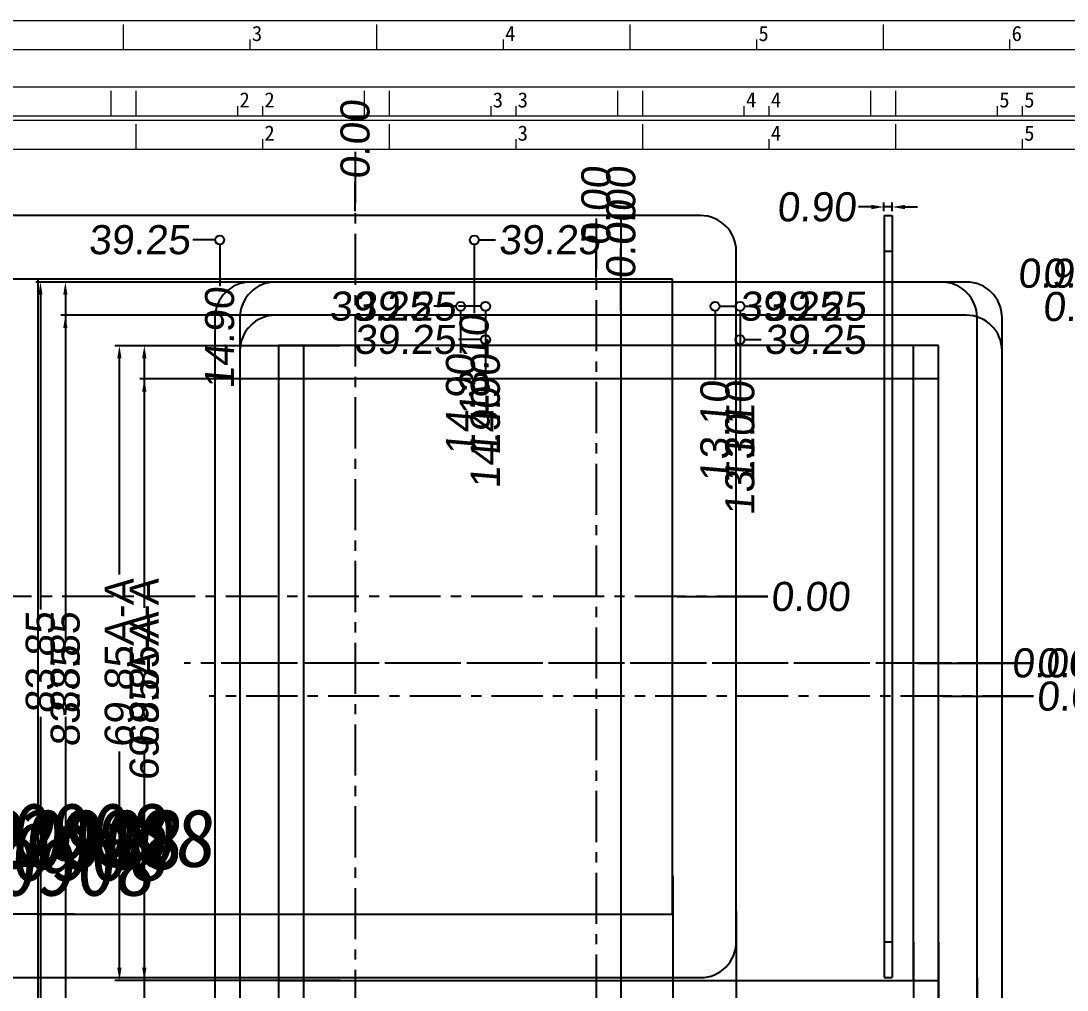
# Model space of a CAD drawing. Extents: x -144 to 4730, y -3845 to 502.
# Drawn here: x -9 to 106.1, y -225 to -118.4 of the extents above; entities that cross this region are included whole.
import ezdxf

# ---------------------------------------------------------------- set-up
doc = ezdxf.new("R2010")
doc.units = 0
doc.header["$LTSCALE"] = 15
doc.header["$MEASUREMENT"] = 0
doc.linetypes.add('CENTER', pattern=[0.6, 0.375, -0.075, 0.075, -0.075])
doc.layers.get('0').update_dxf_attribs({"linetype": 'CONTINUOUS'})
doc.layers.get('Defpoints').update_dxf_attribs({"linetype": 'CONTINUOUS'})
doc.layers.add('02___PRT_ALL_AXES', color=7, linetype='CONTINUOUS')
doc.layers.add('轮廊线', color=7, linetype='CONTINUOUS', lineweight=13)
doc.styles.get("Standard").update_dxf_attribs({"font": 'txt', "width": 0.8})
doc.styles.add('标准', font='arial.ttf', dxfattribs={"oblique": 5})
doc.dimstyles.new('MSTD', dxfattribs={"dimtxt": 3.2, "dimasz": 1.4, "dimexe": 0.5, "dimexo": 0.5, "dimgap": 0.5, "dimtad": 0, "dimzin": 1, "dimdsep": 46, "dimtxsty": '标准', "dimcen": 0, "dimclrd": 5, "dimclre": 5, "dimclrt": 3, "dimadec": 1, "dimazin": 2, "dimtfac": 0.5, "dimtmove": 0, "dimatfit": 3, "dimfxl": 0, "dimlwd": -1, "dimarcsym": 0})

# ---------------------------------------------------------------- blocks, each defined once
blk = doc.blocks.new('A4h')
at = {"layer": '轮廊线', "color": 7, "lineweight": 13}
for p, q in [((0, 175.72), (-257.52, 175.72)), ((-223.31, 172.01), (-223.31, 175.26)), ((-190.8, 172.01), (-190.8, 175.26)), ((-158.28, 172.01), (-158.28, 175.26)), ((-125.77, 172.01), (-125.77, 175.26)), ((-93.25, 172.01), (-93.25, 175.26)), ((-207.06, 172.01), (-207.06, 173.31)), ((-174.54, 172.01), (-174.54, 173.31)), ((-142.03, 172.01), (-142.03, 173.31)), ((-109.51, 172.01), (-109.51, 173.31)), ((-77, 172.01), (-77, 173.31)), ((-4.81, 172.01), (-252.81, 172.01))]:
    blk.add_line(p, q, dxfattribs=at)
at = {"layer": '轮廊线', "color": 7}
for s, p in [('2', (-206.85, 173.13)), ('3', (-174.33, 173.13)), ('4', (-141.82, 173.13)), ('5', (-109.3, 173.13)), ('6', (-76.79, 173.13))]:
    blk.add_text(s, height=1.95, dxfattribs=at).set_placement(p)
blk = doc.blocks.new('*D242')
at = {"color": 5}
for p, q in [((84.51, -138.84), (83.11, -138.84)), ((86.81, -138.84), (85.91, -138.84)), ((88.21, -138.84), (89.61, -138.84))]:
    blk.add_line(p, q, dxfattribs=at)
at = {"color": 5, "lineweight": -2}
for p, q in [((85.91, -139.29), (85.91, -138.34)), ((86.81, -139.29), (86.81, -138.34))]:
    blk.add_line(p, q, dxfattribs=at)
at = {"color": 5}
for points in [[(84.51, -138.61), (84.51, -139.08), (85.91, -138.84)], [(88.21, -139.08), (88.21, -138.61), (86.81, -138.84)]]:
    blk.add_solid(points, dxfattribs=at)
at = {"layer": 'Defpoints', "color": 0, "lineweight": -3}
for p in [(85.91, -138.84), (85.91, -139.79), (86.81, -139.79)]:
    blk.add_point(p, dxfattribs=at)
at = {"color": 3, "lineweight": -2, "insert": (78.46, -138.84), "char_height": 3.2, "attachment_point": 5, "style": '标准'}
blk.add_mtext('0.90', dxfattribs=at)
blk = doc.blocks.new('*D243')
at = {"color": 5, "lineweight": -2}
blk.add_line((27.73, -139.29), (27.73, -136.1), dxfattribs=at)
at = {"layer": 'Defpoints', "color": 0, "lineweight": -3}
for p in [(27.73, -136.1), (27.73, -139.79), (27.73, -181.71)]:
    blk.add_point(p, dxfattribs=at)
at = {"color": 3, "lineweight": -2, "insert": (27.73, -131.45), "char_height": 3.2, "attachment_point": 5, "rotation": 90, "style": '标准'}
blk.add_mtext('0.00', dxfattribs=at)
blk = doc.blocks.new('*D244')
at = {"color": 5, "lineweight": -2}
blk.add_line((12.83, -142.96), (12.83, -147.56), dxfattribs=at)
at = {"layer": 'Defpoints', "color": 0, "lineweight": -3}
for p in [(12.83, -142.46), (12.83, -147.56), (27.73, -181.71)]:
    blk.add_point(p, dxfattribs=at)
at = {"color": 3, "lineweight": -2, "insert": (12.83, -153.3), "char_height": 3.2, "attachment_point": 5, "rotation": 90, "style": '标准'}
blk.add_mtext('14.90', dxfattribs=at)
blk = doc.blocks.new('*D245')
at = {"color": 5, "lineweight": -2}
blk.add_line((40.83, -142.96), (40.83, -150.53), dxfattribs=at)
at = {"layer": 'Defpoints', "color": 0, "lineweight": -3}
for p in [(40.83, -142.46), (40.83, -150.53), (27.73, -181.71)]:
    blk.add_point(p, dxfattribs=at)
at = {"color": 3, "lineweight": -2, "insert": (40.83, -156.28), "char_height": 3.2, "attachment_point": 5, "rotation": 90, "style": '标准'}
blk.add_mtext('13.10', dxfattribs=at)
blk = doc.blocks.new('*D246')
at = {"color": 5, "lineweight": -2}
blk.add_line((41.33, -142.46), (43.17, -142.46), dxfattribs=at)
at = {"layer": 'Defpoints', "color": 0, "lineweight": -3}
for p in [(40.83, -142.46), (43.17, -142.46), (27.73, -181.71)]:
    blk.add_point(p, dxfattribs=at)
at = {"color": 3, "lineweight": -2, "insert": (49.08, -142.46), "char_height": 3.2, "attachment_point": 5, "style": '标准'}
blk.add_mtext('39.25', dxfattribs=at)
blk = doc.blocks.new('*D247')
at = {"color": 5, "lineweight": -2}
blk.add_line((12.33, -142.46), (9.87, -142.46), dxfattribs=at)
at = {"layer": 'Defpoints', "color": 0, "lineweight": -3}
for p in [(9.87, -142.46), (12.83, -142.46), (27.73, -181.71)]:
    blk.add_point(p, dxfattribs=at)
at = {"color": 3, "lineweight": -2, "insert": (3.96, -142.46), "char_height": 3.2, "attachment_point": 5, "style": '标准'}
blk.add_mtext('39.25', dxfattribs=at)
blk = doc.blocks.new('*D248')
at = {"color": 5, "lineweight": -2}
for p, q in [((-14.19, -216.33), (-14.19, -245.74)), ((69.66, -216.33), (69.66, -245.74))]:
    blk.add_line(p, q, dxfattribs=at)
at = {"color": 5}
for p, q in [((-12.79, -245.24), (21.82, -245.24)), ((33.64, -245.24), (68.26, -245.24))]:
    blk.add_line(p, q, dxfattribs=at)
for points in [[(-12.79, -245.47), (-12.79, -245), (-14.19, -245.24)], [(68.26, -245), (68.26, -245.47), (69.66, -245.24)]]:
    blk.add_solid(points, dxfattribs=at)
at = {"layer": 'Defpoints', "color": 0, "lineweight": -3}
for p in [(-14.19, -215.83), (69.66, -215.83), (69.66, -245.24)]:
    blk.add_point(p, dxfattribs=at)
at = {"color": 3, "lineweight": -2, "insert": (27.73, -245.24), "char_height": 3.2, "attachment_point": 5, "style": '标准'}
blk.add_mtext('83.85', dxfattribs=at)
blk = doc.blocks.new('*D249')
at = {"color": 5, "lineweight": -2}
for p, q in [((62.66, -212.43), (62.66, -233.27)), ((-7.19, -214.77), (-7.19, -233.27))]:
    blk.add_line(p, q, dxfattribs=at)
at = {"color": 5}
for p, q in [((-5.79, -232.77), (17.99, -232.77)), ((37.47, -232.77), (61.26, -232.77))]:
    blk.add_line(p, q, dxfattribs=at)
for points in [[(-5.79, -233), (-5.79, -232.54), (-7.19, -232.77)], [(61.26, -232.54), (61.26, -233), (62.66, -232.77)]]:
    blk.add_solid(points, dxfattribs=at)
at = {"layer": 'Defpoints', "color": 0, "lineweight": -3}
for p in [(62.66, -211.93), (-7.19, -214.27), (62.66, -232.77)]:
    blk.add_point(p, dxfattribs=at)
at = {"color": 3, "lineweight": -2, "insert": (27.73, -232.77), "char_height": 3.2, "attachment_point": 5, "style": '标准'}
blk.add_mtext('69.85A-A', dxfattribs=at)
blk = doc.blocks.new('*D250')
at = {"color": 5, "lineweight": -2}
for p, q in [((-3.15, -146.79), (-25.21, -146.79)), ((-3.15, -216.64), (-25.21, -216.64))]:
    blk.add_line(p, q, dxfattribs=at)
at = {"color": 5}
for p, q in [((-24.71, -171.97), (-24.71, -148.19)), ((-24.71, -215.24), (-24.71, -191.45))]:
    blk.add_line(p, q, dxfattribs=at)
for points in [[(-24.95, -148.19), (-24.48, -148.19), (-24.71, -146.79)], [(-24.48, -215.24), (-24.95, -215.24), (-24.71, -216.64)]]:
    blk.add_solid(points, dxfattribs=at)
at = {"layer": 'Defpoints', "color": 0, "lineweight": -3}
for p in [(-24.71, -146.79), (-2.65, -146.79), (-2.65, -216.64)]:
    blk.add_point(p, dxfattribs=at)
at = {"color": 3, "lineweight": -2, "insert": (-24.71, -181.71), "char_height": 3.2, "attachment_point": 5, "rotation": 90, "style": '标准'}
blk.add_mtext('69.85A-A', dxfattribs=at)
blk = doc.blocks.new('*D251')
at = {"color": 5, "lineweight": -2}
for p, q in [((-5.1, -139.79), (-33.9, -139.79)), ((-5.1, -223.64), (-33.9, -223.64))]:
    blk.add_line(p, q, dxfattribs=at)
at = {"color": 5}
for p, q in [((-33.4, -141.19), (-33.4, -175.8)), ((-33.4, -187.62), (-33.4, -222.24))]:
    blk.add_line(p, q, dxfattribs=at)
for points in [[(-33.63, -141.19), (-33.16, -141.19), (-33.4, -139.79)], [(-33.16, -222.24), (-33.63, -222.24), (-33.4, -223.64)]]:
    blk.add_solid(points, dxfattribs=at)
at = {"layer": 'Defpoints', "color": 0, "lineweight": -3}
for p in [(-4.6, -139.79), (-33.4, -223.64), (-4.6, -223.64)]:
    blk.add_point(p, dxfattribs=at)
at = {"color": 3, "lineweight": -2, "insert": (-33.4, -181.71), "char_height": 3.2, "attachment_point": 5, "rotation": 90, "style": '标准'}
blk.add_mtext('83.85', dxfattribs=at)
blk = doc.blocks.new('*D252')
at = {"color": 5, "lineweight": -2}
blk.add_line((63.16, -181.71), (73.13, -181.71), dxfattribs=at)
at = {"layer": 'Defpoints', "color": 0, "lineweight": -3}
for p in [(27.73, -181.71), (62.66, -181.71), (73.13, -181.71)]:
    blk.add_point(p, dxfattribs=at)
at = {"color": 3, "lineweight": -2, "insert": (77.78, -181.71), "char_height": 3.2, "attachment_point": 5, "style": '标准'}
blk.add_mtext('0.00', dxfattribs=at)
blk = doc.blocks.new('*D265')
at = {"color": 5, "lineweight": -2}
for p, q in [((115.15, -150.25), (115.15, -149.31)), ((116.05, -150.25), (116.05, -149.31))]:
    blk.add_line(p, q, dxfattribs=at)
at = {"color": 5}
for p, q in [((113.75, -149.81), (112.35, -149.81)), ((116.05, -149.81), (115.15, -149.81)), ((117.45, -149.81), (118.85, -149.81))]:
    blk.add_line(p, q, dxfattribs=at)
for points in [[(113.75, -149.58), (113.75, -150.04), (115.15, -149.81)], [(117.45, -150.04), (117.45, -149.58), (116.05, -149.81)]]:
    blk.add_solid(points, dxfattribs=at)
at = {"layer": 'Defpoints', "color": 0, "lineweight": -3}
for p in [(115.15, -149.81), (115.15, -150.75), (116.05, -150.75)]:
    blk.add_point(p, dxfattribs=at)
at = {"color": 3, "lineweight": -2, "insert": (107.7, -149.81), "char_height": 3.2, "attachment_point": 5, "style": '标准'}
blk.add_mtext('0.90', dxfattribs=at)
blk = doc.blocks.new('*D266')
at = {"color": 5, "lineweight": -2}
blk.add_line((56.97, -150.25), (56.97, -147.07), dxfattribs=at)
at = {"layer": 'Defpoints', "color": 0, "lineweight": -3}
for p in [(56.97, -147.07), (56.97, -150.75), (56.97, -192.68)]:
    blk.add_point(p, dxfattribs=at)
at = {"color": 3, "lineweight": -2, "insert": (56.97, -142.42), "char_height": 3.2, "attachment_point": 5, "rotation": 90, "style": '标准'}
blk.add_mtext('0.00', dxfattribs=at)
blk = doc.blocks.new('*D267')
at = {"color": 5, "lineweight": -2}
blk.add_line((42.07, -153.93), (42.07, -158.53), dxfattribs=at)
at = {"layer": 'Defpoints', "color": 0, "lineweight": -3}
for p in [(42.07, -153.43), (42.07, -158.53), (56.97, -192.68)]:
    blk.add_point(p, dxfattribs=at)
at = {"color": 3, "lineweight": -2, "insert": (42.07, -164.27), "char_height": 3.2, "attachment_point": 5, "rotation": 90, "style": '标准'}
blk.add_mtext('14.90', dxfattribs=at)
blk = doc.blocks.new('*D268')
at = {"color": 5, "lineweight": -2}
blk.add_line((70.07, -153.93), (70.07, -161.5), dxfattribs=at)
at = {"layer": 'Defpoints', "color": 0, "lineweight": -3}
for p in [(70.07, -153.43), (70.07, -161.5), (56.97, -192.68)]:
    blk.add_point(p, dxfattribs=at)
at = {"color": 3, "lineweight": -2, "insert": (70.07, -167.24), "char_height": 3.2, "attachment_point": 5, "rotation": 90, "style": '标准'}
blk.add_mtext('13.10', dxfattribs=at)
blk = doc.blocks.new('*D269')
at = {"color": 5, "lineweight": -2}
blk.add_line((70.57, -153.43), (72.41, -153.43), dxfattribs=at)
at = {"layer": 'Defpoints', "color": 0, "lineweight": -3}
for p in [(70.07, -153.43), (72.41, -153.43), (56.97, -192.68)]:
    blk.add_point(p, dxfattribs=at)
at = {"color": 3, "lineweight": -2, "insert": (78.32, -153.43), "char_height": 3.2, "attachment_point": 5, "style": '标准'}
blk.add_mtext('39.25', dxfattribs=at)
blk = doc.blocks.new('*D270')
at = {"color": 5, "lineweight": -2}
blk.add_line((41.57, -153.43), (39.11, -153.43), dxfattribs=at)
at = {"layer": 'Defpoints', "color": 0, "lineweight": -3}
for p in [(39.11, -153.43), (42.07, -153.43), (56.97, -192.68)]:
    blk.add_point(p, dxfattribs=at)
at = {"color": 3, "lineweight": -2, "insert": (33.2, -153.43), "char_height": 3.2, "attachment_point": 5, "style": '标准'}
blk.add_mtext('39.25', dxfattribs=at)
blk = doc.blocks.new('*D272')
at = {"color": 5, "lineweight": -2}
for p, q in [((91.89, -223.4), (91.89, -244.24)), ((22.04, -225.73), (22.04, -244.24))]:
    blk.add_line(p, q, dxfattribs=at)
at = {"color": 5}
for p, q in [((23.44, -243.74), (47.23, -243.74)), ((66.71, -243.74), (90.49, -243.74))]:
    blk.add_line(p, q, dxfattribs=at)
for points in [[(23.44, -243.97), (23.44, -243.5), (22.04, -243.74)], [(90.49, -243.5), (90.49, -243.97), (91.89, -243.74)]]:
    blk.add_solid(points, dxfattribs=at)
at = {"layer": 'Defpoints', "color": 0, "lineweight": -3}
for p in [(91.89, -222.9), (22.04, -225.23), (91.89, -243.74)]:
    blk.add_point(p, dxfattribs=at)
at = {"color": 3, "lineweight": -2, "insert": (56.97, -243.74), "char_height": 3.2, "attachment_point": 5, "style": '标准'}
blk.add_mtext('69.85A-A', dxfattribs=at)
blk = doc.blocks.new('*D273')
at = {"color": 5, "lineweight": -2}
for p, q in [((26.09, -157.75), (4.03, -157.75)), ((26.09, -227.6), (4.03, -227.6))]:
    blk.add_line(p, q, dxfattribs=at)
at = {"color": 5}
for p, q in [((4.53, -182.94), (4.53, -159.15)), ((4.53, -226.2), (4.53, -202.41))]:
    blk.add_line(p, q, dxfattribs=at)
for points in [[(4.29, -159.15), (4.76, -159.15), (4.53, -157.75)], [(4.76, -226.2), (4.29, -226.2), (4.53, -227.6)]]:
    blk.add_solid(points, dxfattribs=at)
at = {"layer": 'Defpoints', "color": 0, "lineweight": -3}
for p in [(4.53, -157.75), (26.59, -157.75), (26.59, -227.6)]:
    blk.add_point(p, dxfattribs=at)
at = {"color": 3, "lineweight": -2, "insert": (4.53, -192.68), "char_height": 3.2, "attachment_point": 5, "rotation": 90, "style": '标准'}
blk.add_mtext('69.85A-A', dxfattribs=at)
blk = doc.blocks.new('*D274')
at = {"color": 5, "lineweight": -2}
for p, q in [((24.14, -150.75), (-4.66, -150.75)), ((24.14, -234.6), (-4.66, -234.6))]:
    blk.add_line(p, q, dxfattribs=at)
at = {"color": 5}
for p, q in [((-4.16, -152.15), (-4.16, -186.76)), ((-4.16, -198.59), (-4.16, -233.2))]:
    blk.add_line(p, q, dxfattribs=at)
for points in [[(-4.39, -152.15), (-3.93, -152.15), (-4.16, -150.75)], [(-3.93, -233.2), (-4.39, -233.2), (-4.16, -234.6)]]:
    blk.add_solid(points, dxfattribs=at)
at = {"layer": 'Defpoints', "color": 0, "lineweight": -3}
for p in [(24.64, -150.75), (-4.16, -234.6), (24.64, -234.6)]:
    blk.add_point(p, dxfattribs=at)
at = {"color": 3, "lineweight": -2, "insert": (-4.16, -192.68), "char_height": 3.2, "attachment_point": 5, "rotation": 90, "style": '标准'}
blk.add_mtext('83.85', dxfattribs=at)
blk = doc.blocks.new('*D275')
at = {"color": 5, "lineweight": -2}
blk.add_line((92.39, -192.68), (102.37, -192.68), dxfattribs=at)
at = {"layer": 'Defpoints', "color": 0, "lineweight": -3}
for p in [(56.97, -192.68), (91.89, -192.68), (102.37, -192.68)]:
    blk.add_point(p, dxfattribs=at)
at = {"color": 3, "lineweight": -2, "insert": (107.02, -192.68), "char_height": 3.2, "attachment_point": 5, "style": '标准'}
blk.add_mtext('0.00', dxfattribs=at)
blk = doc.blocks.new('*D288')
at = {"color": 5}
for p, q in [((113.75, -146.15), (112.35, -146.15)), ((116.05, -146.15), (115.15, -146.15)), ((117.45, -146.15), (118.85, -146.15))]:
    blk.add_line(p, q, dxfattribs=at)
at = {"color": 5, "lineweight": -2}
for p, q in [((115.15, -146.6), (115.15, -145.65)), ((116.05, -146.6), (116.05, -145.65))]:
    blk.add_line(p, q, dxfattribs=at)
at = {"color": 5}
for points in [[(113.75, -145.92), (113.75, -146.39), (115.15, -146.15)], [(117.45, -146.39), (117.45, -145.92), (116.05, -146.15)]]:
    blk.add_solid(points, dxfattribs=at)
at = {"layer": 'Defpoints', "color": 0, "lineweight": -3}
for p in [(115.15, -146.15), (115.15, -147.1), (116.05, -147.1)]:
    blk.add_point(p, dxfattribs=at)
at = {"color": 3, "lineweight": -2, "insert": (107.7, -146.15), "char_height": 3.2, "attachment_point": 5, "style": '标准'}
blk.add_mtext('0.90', dxfattribs=at)
blk = doc.blocks.new('*D289')
at = {"color": 5, "lineweight": -2}
blk.add_line((56.97, -146.6), (56.97, -143.41), dxfattribs=at)
at = {"layer": 'Defpoints', "color": 0, "lineweight": -3}
for p in [(56.97, -143.41), (56.97, -147.1), (56.97, -189.02)]:
    blk.add_point(p, dxfattribs=at)
at = {"color": 3, "lineweight": -2, "insert": (56.97, -138.76), "char_height": 3.2, "attachment_point": 5, "rotation": 90, "style": '标准'}
blk.add_mtext('0.00', dxfattribs=at)
blk = doc.blocks.new('*D290')
at = {"color": 5, "lineweight": -2}
blk.add_line((42.07, -150.27), (42.07, -154.87), dxfattribs=at)
at = {"layer": 'Defpoints', "color": 0, "lineweight": -3}
for p in [(42.07, -149.77), (42.07, -154.87), (56.97, -189.02)]:
    blk.add_point(p, dxfattribs=at)
at = {"color": 3, "lineweight": -2, "insert": (42.07, -160.61), "char_height": 3.2, "attachment_point": 5, "rotation": 90, "style": '标准'}
blk.add_mtext('14.90', dxfattribs=at)
blk = doc.blocks.new('*D291')
at = {"color": 5, "lineweight": -2}
blk.add_line((70.07, -150.27), (70.07, -157.84), dxfattribs=at)
at = {"layer": 'Defpoints', "color": 0, "lineweight": -3}
for p in [(70.07, -149.77), (70.07, -157.84), (56.97, -189.02)]:
    blk.add_point(p, dxfattribs=at)
at = {"color": 3, "lineweight": -2, "insert": (70.07, -163.59), "char_height": 3.2, "attachment_point": 5, "rotation": 90, "style": '标准'}
blk.add_mtext('13.10', dxfattribs=at)
blk = doc.blocks.new('*D292')
at = {"color": 5, "lineweight": -2}
blk.add_line((70.57, -149.77), (72.41, -149.77), dxfattribs=at)
at = {"layer": 'Defpoints', "color": 0, "lineweight": -3}
for p in [(70.07, -149.77), (72.41, -149.77), (56.97, -189.02)]:
    blk.add_point(p, dxfattribs=at)
at = {"color": 3, "lineweight": -2, "insert": (78.32, -149.77), "char_height": 3.2, "attachment_point": 5, "style": '标准'}
blk.add_mtext('39.25', dxfattribs=at)
blk = doc.blocks.new('*D293')
at = {"color": 5, "lineweight": -2}
blk.add_line((41.57, -149.77), (39.11, -149.77), dxfattribs=at)
at = {"layer": 'Defpoints', "color": 0, "lineweight": -3}
for p in [(39.11, -149.77), (42.07, -149.77), (56.97, -189.02)]:
    blk.add_point(p, dxfattribs=at)
at = {"color": 3, "lineweight": -2, "insert": (33.2, -149.77), "char_height": 3.2, "attachment_point": 5, "style": '标准'}
blk.add_mtext('39.25', dxfattribs=at)
blk = doc.blocks.new('*D294')
at = {"color": 5, "lineweight": -2}
for p, q in [((15.04, -223.64), (15.04, -253.05)), ((98.89, -223.64), (98.89, -253.05))]:
    blk.add_line(p, q, dxfattribs=at)
at = {"color": 5}
for p, q in [((16.44, -252.55), (51.06, -252.55)), ((62.88, -252.55), (97.49, -252.55))]:
    blk.add_line(p, q, dxfattribs=at)
for points in [[(16.44, -252.78), (16.44, -252.31), (15.04, -252.55)], [(97.49, -252.31), (97.49, -252.78), (98.89, -252.55)]]:
    blk.add_solid(points, dxfattribs=at)
at = {"layer": 'Defpoints', "color": 0, "lineweight": -3}
for p in [(15.04, -223.14), (98.89, -223.14), (98.89, -252.55)]:
    blk.add_point(p, dxfattribs=at)
at = {"color": 3, "lineweight": -2, "insert": (56.97, -252.55), "char_height": 3.2, "attachment_point": 5, "style": '标准'}
blk.add_mtext('83.85', dxfattribs=at)
blk = doc.blocks.new('*D295')
at = {"color": 5, "lineweight": -2}
for p, q in [((91.89, -219.74), (91.89, -240.58)), ((22.04, -222.08), (22.04, -240.58))]:
    blk.add_line(p, q, dxfattribs=at)
at = {"color": 5}
for p, q in [((23.44, -240.08), (47.23, -240.08)), ((66.71, -240.08), (90.49, -240.08))]:
    blk.add_line(p, q, dxfattribs=at)
for points in [[(23.44, -240.31), (23.44, -239.85), (22.04, -240.08)], [(90.49, -239.85), (90.49, -240.31), (91.89, -240.08)]]:
    blk.add_solid(points, dxfattribs=at)
at = {"layer": 'Defpoints', "color": 0, "lineweight": -3}
for p in [(91.89, -219.24), (22.04, -221.58), (91.89, -240.08)]:
    blk.add_point(p, dxfattribs=at)
at = {"color": 3, "lineweight": -2, "insert": (56.97, -240.08), "char_height": 3.2, "attachment_point": 5, "style": '标准'}
blk.add_mtext('69.85A-A', dxfattribs=at)
blk = doc.blocks.new('*D296')
at = {"color": 5, "lineweight": -2}
for p, q in [((26.09, -154.1), (4.03, -154.1)), ((26.09, -223.95), (4.03, -223.95))]:
    blk.add_line(p, q, dxfattribs=at)
at = {"color": 5}
for p, q in [((4.53, -179.28), (4.53, -155.5)), ((4.53, -222.55), (4.53, -198.76))]:
    blk.add_line(p, q, dxfattribs=at)
for points in [[(4.29, -155.5), (4.76, -155.5), (4.53, -154.1)], [(4.76, -222.55), (4.29, -222.55), (4.53, -223.95)]]:
    blk.add_solid(points, dxfattribs=at)
at = {"layer": 'Defpoints', "color": 0, "lineweight": -3}
for p in [(4.53, -154.1), (26.59, -154.1), (26.59, -223.95)]:
    blk.add_point(p, dxfattribs=at)
at = {"color": 3, "lineweight": -2, "insert": (4.53, -189.02), "char_height": 3.2, "attachment_point": 5, "rotation": 90, "style": '标准'}
blk.add_mtext('69.85A-A', dxfattribs=at)
blk = doc.blocks.new('*D297')
at = {"color": 5, "lineweight": -2}
for p, q in [((24.14, -147.1), (-4.66, -147.1)), ((24.14, -230.95), (-4.66, -230.95))]:
    blk.add_line(p, q, dxfattribs=at)
at = {"color": 5}
for p, q in [((-4.16, -148.5), (-4.16, -183.11)), ((-4.16, -194.93), (-4.16, -229.55))]:
    blk.add_line(p, q, dxfattribs=at)
for points in [[(-4.39, -148.5), (-3.93, -148.5), (-4.16, -147.1)], [(-3.93, -229.55), (-4.39, -229.55), (-4.16, -230.95)]]:
    blk.add_solid(points, dxfattribs=at)
at = {"layer": 'Defpoints', "color": 0, "lineweight": -3}
for p in [(24.64, -147.1), (-4.16, -230.95), (24.64, -230.95)]:
    blk.add_point(p, dxfattribs=at)
at = {"color": 3, "lineweight": -2, "insert": (-4.16, -189.02), "char_height": 3.2, "attachment_point": 5, "rotation": 90, "style": '标准'}
blk.add_mtext('83.85', dxfattribs=at)
blk = doc.blocks.new('*D298')
at = {"color": 5, "lineweight": -2}
blk.add_line((92.39, -189.02), (102.37, -189.02), dxfattribs=at)
at = {"layer": 'Defpoints', "color": 0, "lineweight": -3}
for p in [(56.97, -189.02), (91.89, -189.02), (102.37, -189.02)]:
    blk.add_point(p, dxfattribs=at)
at = {"color": 3, "lineweight": -2, "insert": (107.02, -189.02), "char_height": 3.2, "attachment_point": 5, "style": '标准'}
blk.add_mtext('0.00', dxfattribs=at)
blk = doc.blocks.new('*D311')
at = {"color": 5}
for p, q in [((111.01, -146.15), (109.61, -146.15)), ((113.31, -146.15), (112.41, -146.15)), ((114.71, -146.15), (116.11, -146.15))]:
    blk.add_line(p, q, dxfattribs=at)
at = {"color": 5, "lineweight": -2}
for p, q in [((112.41, -146.6), (112.41, -145.65)), ((113.31, -146.6), (113.31, -145.65))]:
    blk.add_line(p, q, dxfattribs=at)
at = {"color": 5}
for points in [[(111.01, -145.92), (111.01, -146.39), (112.41, -146.15)], [(114.71, -146.39), (114.71, -145.92), (113.31, -146.15)]]:
    blk.add_solid(points, dxfattribs=at)
at = {"layer": 'Defpoints', "color": 0, "lineweight": -3}
for p in [(112.41, -146.15), (112.41, -147.1), (113.31, -147.1)]:
    blk.add_point(p, dxfattribs=at)
at = {"color": 3, "lineweight": -2, "insert": (104.96, -146.15), "char_height": 3.2, "attachment_point": 5, "style": '标准'}
blk.add_mtext('0.90', dxfattribs=at)
blk = doc.blocks.new('*D312')
at = {"color": 5, "lineweight": -2}
blk.add_line((54.23, -146.6), (54.23, -143.41), dxfattribs=at)
at = {"layer": 'Defpoints', "color": 0, "lineweight": -3}
for p in [(54.23, -143.41), (54.23, -147.1), (54.23, -189.02)]:
    blk.add_point(p, dxfattribs=at)
at = {"color": 3, "lineweight": -2, "insert": (54.23, -138.76), "char_height": 3.2, "attachment_point": 5, "rotation": 90, "style": '标准'}
blk.add_mtext('0.00', dxfattribs=at)
blk = doc.blocks.new('*D313')
at = {"color": 5, "lineweight": -2}
blk.add_line((39.33, -150.27), (39.33, -154.87), dxfattribs=at)
at = {"layer": 'Defpoints', "color": 0, "lineweight": -3}
for p in [(39.33, -149.77), (39.33, -154.87), (54.23, -189.02)]:
    blk.add_point(p, dxfattribs=at)
at = {"color": 3, "lineweight": -2, "insert": (39.33, -160.61), "char_height": 3.2, "attachment_point": 5, "rotation": 90, "style": '标准'}
blk.add_mtext('14.90', dxfattribs=at)
blk = doc.blocks.new('*D314')
at = {"color": 5, "lineweight": -2}
blk.add_line((67.33, -150.27), (67.33, -157.84), dxfattribs=at)
at = {"layer": 'Defpoints', "color": 0, "lineweight": -3}
for p in [(67.33, -149.77), (67.33, -157.84), (54.23, -189.02)]:
    blk.add_point(p, dxfattribs=at)
at = {"color": 3, "lineweight": -2, "insert": (67.33, -163.59), "char_height": 3.2, "attachment_point": 5, "rotation": 90, "style": '标准'}
blk.add_mtext('13.10', dxfattribs=at)
blk = doc.blocks.new('*D315')
at = {"color": 5, "lineweight": -2}
blk.add_line((67.83, -149.77), (69.67, -149.77), dxfattribs=at)
at = {"layer": 'Defpoints', "color": 0, "lineweight": -3}
for p in [(67.33, -149.77), (69.67, -149.77), (54.23, -189.02)]:
    blk.add_point(p, dxfattribs=at)
at = {"color": 3, "lineweight": -2, "insert": (75.58, -149.77), "char_height": 3.2, "attachment_point": 5, "style": '标准'}
blk.add_mtext('39.25', dxfattribs=at)
blk = doc.blocks.new('*D316')
at = {"color": 5, "lineweight": -2}
blk.add_line((38.83, -149.77), (36.37, -149.77), dxfattribs=at)
at = {"layer": 'Defpoints', "color": 0, "lineweight": -3}
for p in [(36.37, -149.77), (39.33, -149.77), (54.23, -189.02)]:
    blk.add_point(p, dxfattribs=at)
at = {"color": 3, "lineweight": -2, "insert": (30.46, -149.77), "char_height": 3.2, "attachment_point": 5, "style": '标准'}
blk.add_mtext('39.25', dxfattribs=at)
blk = doc.blocks.new('*D317')
at = {"color": 5, "lineweight": -2}
for p, q in [((12.3, -223.64), (12.3, -253.05)), ((96.15, -223.64), (96.15, -253.05))]:
    blk.add_line(p, q, dxfattribs=at)
at = {"color": 5}
for p, q in [((13.7, -252.55), (48.31, -252.55)), ((60.14, -252.55), (94.75, -252.55))]:
    blk.add_line(p, q, dxfattribs=at)
for points in [[(13.7, -252.78), (13.7, -252.31), (12.3, -252.55)], [(94.75, -252.31), (94.75, -252.78), (96.15, -252.55)]]:
    blk.add_solid(points, dxfattribs=at)
at = {"layer": 'Defpoints', "color": 0, "lineweight": -3}
for p in [(12.3, -223.14), (96.15, -223.14), (96.15, -252.55)]:
    blk.add_point(p, dxfattribs=at)
at = {"color": 3, "lineweight": -2, "insert": (54.23, -252.55), "char_height": 3.2, "attachment_point": 5, "style": '标准'}
blk.add_mtext('83.85', dxfattribs=at)
blk = doc.blocks.new('*D318')
at = {"color": 5, "lineweight": -2}
for p, q in [((89.15, -219.74), (89.15, -240.58)), ((19.3, -222.08), (19.3, -240.58))]:
    blk.add_line(p, q, dxfattribs=at)
at = {"color": 5}
for p, q in [((20.7, -240.08), (44.49, -240.08)), ((63.97, -240.08), (87.75, -240.08))]:
    blk.add_line(p, q, dxfattribs=at)
for points in [[(20.7, -240.31), (20.7, -239.85), (19.3, -240.08)], [(87.75, -239.85), (87.75, -240.31), (89.15, -240.08)]]:
    blk.add_solid(points, dxfattribs=at)
at = {"layer": 'Defpoints', "color": 0, "lineweight": -3}
for p in [(89.15, -219.24), (19.3, -221.58), (89.15, -240.08)]:
    blk.add_point(p, dxfattribs=at)
at = {"color": 3, "lineweight": -2, "insert": (54.23, -240.08), "char_height": 3.2, "attachment_point": 5, "style": '标准'}
blk.add_mtext('69.85A-A', dxfattribs=at)
blk = doc.blocks.new('*D319')
at = {"color": 5, "lineweight": -2}
for p, q in [((23.35, -154.1), (1.29, -154.1)), ((23.35, -223.95), (1.29, -223.95))]:
    blk.add_line(p, q, dxfattribs=at)
at = {"color": 5}
for p, q in [((1.79, -179.28), (1.79, -155.5)), ((1.79, -222.55), (1.79, -198.76))]:
    blk.add_line(p, q, dxfattribs=at)
for points in [[(1.55, -155.5), (2.02, -155.5), (1.79, -154.1)], [(2.02, -222.55), (1.55, -222.55), (1.79, -223.95)]]:
    blk.add_solid(points, dxfattribs=at)
at = {"layer": 'Defpoints', "color": 0, "lineweight": -3}
for p in [(1.79, -154.1), (23.85, -154.1), (23.85, -223.95)]:
    blk.add_point(p, dxfattribs=at)
at = {"color": 3, "lineweight": -2, "insert": (1.79, -189.02), "char_height": 3.2, "attachment_point": 5, "rotation": 90, "style": '标准'}
blk.add_mtext('69.85A-A', dxfattribs=at)
blk = doc.blocks.new('*D320')
at = {"color": 5, "lineweight": -2}
for p, q in [((21.4, -147.1), (-7.4, -147.1)), ((21.4, -230.95), (-7.4, -230.95))]:
    blk.add_line(p, q, dxfattribs=at)
at = {"color": 5}
for p, q in [((-6.9, -148.5), (-6.9, -183.11)), ((-6.9, -194.93), (-6.9, -229.55))]:
    blk.add_line(p, q, dxfattribs=at)
for points in [[(-7.13, -148.5), (-6.67, -148.5), (-6.9, -147.1)], [(-6.67, -229.55), (-7.13, -229.55), (-6.9, -230.95)]]:
    blk.add_solid(points, dxfattribs=at)
at = {"layer": 'Defpoints', "color": 0, "lineweight": -3}
for p in [(21.9, -147.1), (-6.9, -230.95), (21.9, -230.95)]:
    blk.add_point(p, dxfattribs=at)
at = {"color": 3, "lineweight": -2, "insert": (-6.9, -189.02), "char_height": 3.2, "attachment_point": 5, "rotation": 90, "style": '标准'}
blk.add_mtext('83.85', dxfattribs=at)
blk = doc.blocks.new('*D321')
at = {"color": 5, "lineweight": -2}
blk.add_line((89.65, -189.02), (99.62, -189.02), dxfattribs=at)
at = {"layer": 'Defpoints', "color": 0, "lineweight": -3}
for p in [(54.23, -189.02), (89.15, -189.02), (99.62, -189.02)]:
    blk.add_point(p, dxfattribs=at)
at = {"color": 3, "lineweight": -2, "insert": (104.28, -189.02), "char_height": 3.2, "attachment_point": 5, "style": '标准'}
blk.add_mtext('0.00', dxfattribs=at)

msp = doc.modelspace()

# ---------------------------------------------------------------- linework, layer by layer
at = {"color": 1, "linetype": 'CENTER'}
for p, q in [((27.73, -132.782), (27.73, -231.119)), ((54.228, -140.092), (54.228, -238.429)), ((56.97, -140.092), (56.97, -238.429)), ((56.97, -143.747), (56.97, -242.084)), ((73.127, -181.71), (-17.573, -181.71)), ((99.625, -189.02), (8.925, -189.02)), ((102.366, -189.02), (11.666, -189.02)), ((102.366, -192.675), (11.666, -192.675))]:
    msp.add_line(p, q, dxfattribs=at)
at = {"color": 7, "linetype": 'Continuous'}
for p, q in [((65.73, -139.785), (-10.27, -139.785)), ((85.915, -139.785), (85.915, -223.635)), ((85.915, -139.785), (86.815, -139.785)), ((86.815, -139.785), (86.815, -223.635)), ((69.655, -219.71), (69.655, -143.71)), ((85.915, -143.71), (86.815, -143.71)), ((-7.195, -146.785), (-7.195, -216.635)), ((62.655, -146.785), (-7.195, -146.785)), ((92.228, -147.095), (16.228, -147.095)), ((94.97, -147.095), (18.97, -147.095)), ((62.655, -216.635), (62.655, -146.785)), ((94.97, -150.75), (18.97, -150.75)), ((12.303, -151.02), (12.303, -227.02)), ((15.045, -151.02), (15.045, -227.02)), ((96.153, -227.02), (96.153, -151.02)), ((98.895, -227.02), (98.895, -151.02)), ((19.303, -154.095), (19.303, -223.945)), ((89.153, -154.095), (19.303, -154.095)), ((22.045, -154.095), (22.045, -223.945)), ((91.895, -154.095), (22.045, -154.095)), ((89.153, -223.945), (89.153, -154.095)), ((91.895, -223.945), (91.895, -154.095)), ((15.045, -154.675), (15.045, -230.675)), ((98.895, -230.675), (98.895, -154.675)), ((22.045, -157.75), (22.045, -227.6)), ((91.895, -157.75), (22.045, -157.75)), ((91.895, -227.6), (91.895, -157.75)), ((-7.195, -216.635), (62.655, -216.635)), ((85.915, -219.71), (86.815, -219.71)), ((-10.27, -223.635), (65.73, -223.635)), ((19.303, -223.945), (89.153, -223.945)), ((22.045, -223.945), (91.895, -223.945)), ((85.915, -223.635), (86.815, -223.635))]:
    msp.add_line(p, q, dxfattribs=at)
for centre, start, end in [((65.73, -143.71), 0, 90), ((16.228, -151.02), 90, 180), ((18.97, -151.02), 90, 180), ((92.228, -151.02), 0, 90), ((94.97, -151.02), 0, 90), ((18.97, -154.675), 90, 180), ((94.97, -154.675), 0, 90), ((65.73, -219.71), 270, 0)]:
    msp.add_arc(centre, 3.925, start, end, dxfattribs=at)
at = {"layer": '02___PRT_ALL_AXES', "color": 7, "linetype": 'Continuous'}
for centre in [(12.83, -142.46), (40.83, -142.46), (39.328, -149.77), (42.07, -149.77), (67.328, -149.77), (70.07, -149.77), (42.07, -153.425), (70.07, -153.425)]:
    msp.add_circle(centre, 0.5, dxfattribs=at)

# ---------------------------------------------------------------- block references
at = {"layer": '轮廊线', "ltscale": 0.5, "xscale": 0.8569522111222057, "yscale": 0.8569522111212109, "zscale": 0.8569522111208102}
for p in [(165.758, -268.946), (192.256, -276.256), (194.997, -276.256), (194.997, -279.911)]:
    msp.add_blockref('A4h', p, dxfattribs=at)

# ---------------------------------------------------------------- texts
at = {"char_height": 6.37424, "attachment_point": 1, "style": '标准'}
for insert in [(-66.726, -204.386), (-65.209, -205.076), (-65.209, -205.351), (-61.624, -205.076), (-66.726, -206.593), (-68.243, -208.248)]:
    msp.add_mtext('{\\fSimSun|b0|i0|c134|p2;4寸MIC板 20220908}', dxfattribs=dict(at, insert=insert))

# ---------------------------------------------------------------- dimensions: what is measured, and where the dimension line sits
for feature_location, offset, dtype, origin, picture, middle in [((27.730250311, -139.785308129), (0, 3.682917981), 1, (27.730250311, -181.710308129), '*D243', (27.730250311, -131.451776233)), ((54.228334003, -147.09512432), (0, 3.682917981), 1, (54.228334003, -189.02012432), '*D312', (54.228334003, -138.761592423)), ((56.969515075, -147.09512432), (0, 3.682917981), 1, (56.969515075, -189.02012432), '*D289', (56.969515075, -138.761592423)), ((56.969515075, -150.750032416), (0, 3.682917981), 1, (56.969515075, -192.675032416), '*D266', (56.969515075, -142.416500519)), ((12.83, -142.46), (-2.957, 0), 0, (27.73, -181.71), '*D247', (3.963, -142.46)), ((40.83, -142.46), (2.34, 0), 0, (27.73, -181.71), '*D246', (49.08, -142.46)), ((12.83, -142.46), (0, -5.1), 1, (27.73, -181.71), '*D244', (12.83, -153.304)), ((40.83, -142.46), (0, -8.074), 1, (27.73, -181.71), '*D245', (40.83, -156.277)), ((39.328, -149.77), (-2.957, 0), 0, (54.228, -189.02), '*D316', (30.461, -149.77)), ((42.07, -149.77), (-2.957, 0), 0, (56.97, -189.02), '*D293', (33.202, -149.77)), ((67.328, -149.77), (2.34, 0), 0, (54.228, -189.02), '*D315', (75.578, -149.77)), ((70.07, -149.77), (2.34, 0), 0, (56.97, -189.02), '*D292', (78.319, -149.77)), ((39.328, -149.77), (0, -5.1), 1, (54.228, -189.02), '*D313', (39.328, -160.613)), ((42.07, -149.77), (0, -5.1), 1, (56.97, -189.02), '*D290', (42.07, -160.613)), ((67.328, -149.77), (0, -8.074), 1, (54.228, -189.02), '*D314', (67.328, -163.587)), ((70.07, -149.77), (0, -8.074), 1, (56.97, -189.02), '*D291', (70.07, -163.587)), ((42.07, -153.425), (-2.957, 0), 0, (56.97, -192.675), '*D270', (33.202, -153.425)), ((70.07, -153.425), (2.34, 0), 0, (56.97, -192.675), '*D269', (78.319, -153.425)), ((42.07, -153.425), (0, -5.1), 1, (56.97, -192.675), '*D267', (42.07, -164.268)), ((70.07, -153.425), (0, -8.074), 1, (56.97, -192.675), '*D268', (70.07, -167.242)), ((62.655250311, -181.710308129), (10.471339407, 0), 0, (27.730250311, -181.710308129), '*D252', (77.777203634, -181.710308129)), ((89.153334003, -189.02012432), (10.471339407, 0), 0, (54.228334003, -189.02012432), '*D321', (104.275287326, -189.02012432)), ((91.894515075, -189.02012432), (10.471339407, 0), 0, (56.969515075, -189.02012432), '*D298', (107.016468397, -189.02012432)), ((91.894515075, -192.675032416), (10.471339407, 0), 0, (56.969515075, -192.675032416), '*D275', (107.016468397, -192.675032416))]:
    dim = msp.add_ordinate_dim(feature_location=feature_location, offset=offset, dtype=dtype, origin=origin, dimstyle='MSTD')
    dim.commit()
    dim.dimension.update_dxf_attribs({"geometry": picture, "text_midpoint": middle})
for base, p1, p2, picture, middle in [((85.915, -138.845), (86.815, -139.785), (85.915, -139.785), '*D242', (78.464, -138.845)), ((112.413, -146.155), (113.313, -147.095), (112.413, -147.095), '*D311', (104.962, -146.155)), ((115.154, -146.155), (116.054, -147.095), (115.154, -147.095), '*D288', (107.703, -146.155)), ((115.154, -149.81), (116.054, -150.75), (115.154, -150.75), '*D265', (107.703, -149.81)), ((69.655, -245.236), (-14.195, -215.826), (69.655, -215.826), '*D248', (27.73, -245.236)), ((96.153, -252.546), (12.303, -223.136), (96.153, -223.136), '*D317', (54.228, -252.546)), ((98.895, -252.546), (15.045, -223.136), (98.895, -223.136), '*D294', (56.97, -252.546))]:
    dim = msp.add_linear_dim(base=base, p1=p1, p2=p2, dimstyle='MSTD')
    dim.commit()
    dim.dimension.update_dxf_attribs({"geometry": picture, "text_midpoint": middle})
for base, p1, p2, picture, middle in [((-33.398, -223.635), (-4.601, -139.785), (-4.601, -223.635), '*D251', (-33.398, -181.71)), ((-6.9, -230.945), (21.898, -147.095), (21.898, -230.945), '*D320', (-6.9, -189.02)), ((-4.159, -230.945), (24.639, -147.095), (24.639, -230.945), '*D297', (-4.159, -189.02)), ((-4.159, -234.6), (24.639, -150.75), (24.639, -234.6), '*D274', (-4.159, -192.675))]:
    dim = msp.add_linear_dim(base=base, p1=p1, p2=p2, angle=90, dimstyle='MSTD')
    dim.commit()
    dim.dimension.update_dxf_attribs({"geometry": picture, "text_midpoint": middle, "dimtype": 160})
for base, p1, p2, picture, middle in [((-24.713, -146.785), (-2.652, -216.635), (-2.652, -146.785), '*D250', (-24.713, -181.71)), ((1.785, -154.095), (23.846, -223.945), (23.846, -154.095), '*D319', (1.785, -189.02)), ((4.527, -154.095), (26.588, -223.945), (26.588, -154.095), '*D296', (4.527, -189.02)), ((4.527, -157.75), (26.588, -227.6), (26.588, -157.75), '*D273', (4.527, -192.675))]:
    dim = msp.add_linear_dim(base=base, p1=p1, p2=p2, angle=90, dimstyle='MSTD', override={"dimpost": 'A-A'})
    dim.commit()
    dim.dimension.update_dxf_attribs({"geometry": picture, "text_midpoint": middle, "dimtype": 160})
for base, p1, p2, picture, middle in [((62.655, -232.771), (-7.195, -214.268), (62.655, -211.93), '*D249', (27.73, -232.771)), ((89.153, -240.081), (19.303, -221.577), (89.153, -219.24), '*D318', (54.228, -240.081)), ((91.895, -240.081), (22.045, -221.577), (91.895, -219.24), '*D295', (56.97, -240.081)), ((91.895, -243.736), (22.045, -225.232), (91.895, -222.895), '*D272', (56.97, -243.736))]:
    dim = msp.add_linear_dim(base=base, p1=p1, p2=p2, dimstyle='MSTD', override={"dimpost": 'A-A'})
    dim.commit()
    dim.dimension.update_dxf_attribs({"geometry": picture, "text_midpoint": middle})

doc.saveas('drawing.dxf')
